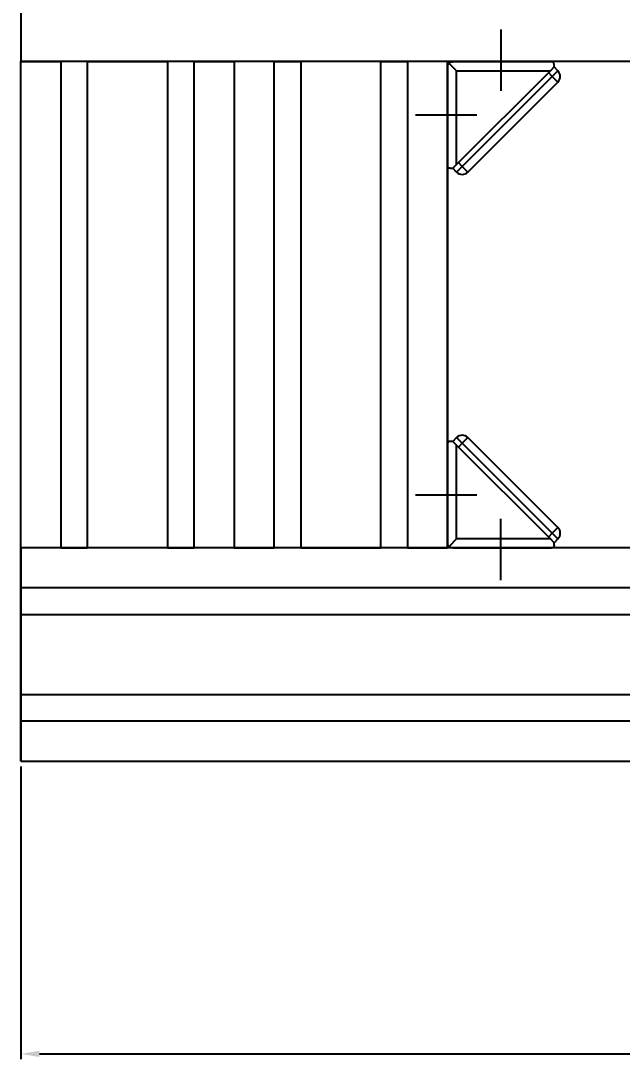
# Model space of a CAD drawing. Header units: millimetres. Extents: x 825 to 4294, y 1031 to 3282.
# Drawn here: x 1821.1 to 1933.8, y 1108.6 to 1303.3 of the extents above; entities that cross this region are included whole.
import ezdxf

# ---------------------------------------------------------------- set-up
doc = ezdxf.new("R2010")
doc.units = ezdxf.units.MM
doc.linetypes.add('CENTER', pattern=[50.8, 31.75, -6.35, 6.35, -6.35])
doc.linetypes.add('PHL_THICK', pattern=[0])
doc.layers.add('AM_5', color=3, linetype='Continuous', lineweight=25)
doc.layers.add('linie4fun', color=6, linetype='Continuous', lineweight=25)
doc.styles.get("Standard").update_dxf_attribs({"font": 'geniso.shx'})
doc.dimstyles.new('AM_ISO$0', dxfattribs={"dimtxt": 3.5, "dimasz": 3.5, "dimexe": 1, "dimexo": 1, "dimgap": 1.5, "dimtad": 1, "dimdsep": 46, "dimtxsty": 'Standard', "dimcen": 0, "dimclrd": 256, "dimclre": 256, "dimclrt": 2, "dimadec": 0, "dimazin": 2, "dimtp": 0.1, "dimtm": 0.1, "dimtfac": 0.71, "dimtdec": 3, "dimtmove": 0, "dimatfit": 3, "dimfxl": 1, "dimlwd": -1, "dimlwe": -1, "dimarcsym": 1})

# ---------------------------------------------------------------- blocks, each defined once
blk = doc.blocks.new('CCLAB_201911010481883_57')
at = {"color": 92, "linetype": 'CENTER'}
blk.add_line((-6, -10), (5.5, -10), dxfattribs=at)
blk = doc.blocks.new('CCLAB_201911010481883_59')
at = {"color": 92, "linetype": 'CENTER'}
blk.add_line((10, 6), (10, -5.5), dxfattribs=at)
blk = doc.blocks.new('*D76')
at = {"layer": 'AM_5', "linetype": 'ByBlock', "transparency": 16777216}
for p, q in [((1821.06, 1163.5), (1821.06, 1108.57)), ((2338.72, 1163.5), (2338.72, 1108.57)), ((1824.56, 1109.57), (2335.22, 1109.57))]:
    blk.add_line(p, q, dxfattribs=at)
at = {"layer": 'AM_5', "transparency": 16777216}
for points in [[(1824.56, 1110.16), (1824.56, 1108.99), (1821.06, 1109.57)], [(2335.22, 1110.16), (2335.22, 1108.99), (2338.72, 1109.57)]]:
    blk.add_solid(points, dxfattribs=at)
at = {"layer": 'DEFPOINTS', "color": 0, "transparency": 16777216}
for p in [(1821.06, 1164.5), (2338.72, 1164.5), (2338.72, 1109.57)]:
    blk.add_point(p, dxfattribs=at)
at = {"layer": 'AM_5', "color": 2, "transparency": 16777216, "insert": (2079.89, 1116.07), "char_height": 10, "attachment_point": 5}
blk.add_mtext('517.66', dxfattribs=at)

msp = doc.modelspace()

# ---------------------------------------------------------------- linework, layer by layer
at = {"layer": 'linie4fun'}
for p, q in [((1821.05934, 1314.90998), (1821.05934, 1295.67688)), ((2004.21594, 1295.67688), (1821.05934, 1295.67688)), ((1821.05934, 1204.49791), (1821.05934, 1295.67688)), ((1821.05934, 1295.67688), (1828.55934, 1295.67688)), ((1828.55934, 1295.67688), (1828.55934, 1204.49791)), ((1833.55934, 1204.49791), (1833.55934, 1295.67688)), ((1833.55934, 1295.67688), (1848.55934, 1295.67688)), ((1848.55934, 1295.67688), (1848.55934, 1204.49791)), ((1853.55934, 1204.49791), (1853.55934, 1295.67688)), ((1853.55934, 1295.67688), (1861.05934, 1295.67688)), ((1861.05934, 1295.67688), (1861.05934, 1204.49791)), ((1868.55934, 1204.49791), (1868.55934, 1295.67688)), ((1868.55934, 1295.67688), (1873.55934, 1295.67688)), ((1873.55934, 1295.67688), (1873.55934, 1204.49791)), ((1888.55934, 1204.49791), (1888.55934, 1295.67688)), ((1888.55934, 1295.67688), (1893.55934, 1295.67688)), ((1893.55934, 1295.67688), (1893.55934, 1204.49791)), ((1901.05934, 1204.49791), (1901.05934, 1295.67688)), ((1901.05934, 1295.67688), (1901.05934, 1204.49791)), ((1821.05934, 1164.49791), (1821.05934, 1267.25955)), ((1821.05934, 1204.49791), (1821.05934, 1164.49791)), ((2067.18787, 1204.49791), (1821.05934, 1204.49791)), ((1828.55934, 1204.49791), (1833.55934, 1204.49791)), ((1848.55934, 1204.49791), (1853.55934, 1204.49791)), ((1861.05934, 1204.49791), (1868.55934, 1204.49791)), ((1873.55934, 1204.49791), (1888.55934, 1204.49791)), ((1893.55934, 1204.49791), (1901.05934, 1204.49791)), ((2067.18787, 1196.99791), (1821.05934, 1196.99791)), ((1821.05934, 1196.99791), (1821.05934, 1191.99791)), ((1821.05934, 1191.99791), (2067.18787, 1191.99791)), ((1821.05934, 1176.99791), (2338.71594, 1176.99791)), ((2338.71594, 1171.99791), (1821.05934, 1171.99791)), ((1821.05934, 1164.49791), (2338.71594, 1164.49791))]:
    msp.add_line(p, q, dxfattribs=at)
at = {"layer": 'linie4fun', "linetype": 'PHL_THICK'}
for p, q in [((1901.16067, 1295.16208), (1901.20867, 1295.23864)), ((1901.20867, 1295.23864), (1901.26362, 1295.31123)), ((1901.26362, 1295.31123), (1901.32515, 1295.37894)), ((1901.32515, 1295.37894), (1901.39287, 1295.44047)), ((1902.73226, 1293.97184), (1901.32515, 1295.37894)), ((1901.39287, 1295.44047), (1901.46546, 1295.49542)), ((1901.46546, 1295.49542), (1901.54204, 1295.5433)), ((1901.54204, 1295.5433), (1901.62172, 1295.58367)), ((1901.62172, 1295.58367), (1901.70354, 1295.61619)), ((1901.70354, 1295.61619), (1901.7865, 1295.64117)), ((1901.7865, 1295.64117), (1901.8696, 1295.65831)), ((1901.8696, 1295.65831), (1901.95181, 1295.6685)), ((1901.95181, 1295.6685), (1902.03226, 1295.67184)), ((1902.03226, 1295.67184), (1920.53226, 1295.67184)), ((1920.5888, 1295.66853), (1920.53226, 1295.67184)), ((1920.64583, 1295.65852), (1920.5888, 1295.66853)), ((1920.70242, 1295.64199), (1920.64583, 1295.65852)), ((1920.7579, 1295.61781), (1920.70242, 1295.64199)), ((1920.81103, 1295.58691), (1920.7579, 1295.61781)), ((1920.86105, 1295.54852), (1920.81103, 1295.58691)), ((1920.90689, 1295.50297), (1920.86105, 1295.54852)), ((1920.94751, 1295.45036), (1920.90689, 1295.50297)), ((1920.98174, 1295.39084), (1920.94751, 1295.45036)), ((1921.00847, 1295.32454), (1920.98174, 1295.39084)), ((1921.02598, 1295.25154), (1921.00847, 1295.32454)), ((1921.03226, 1295.17184), (1921.02598, 1295.25154)), ((1901.03226, 1294.67184), (1901.03559, 1294.75228)), ((1901.03226, 1276.17184), (1901.03226, 1294.67184)), ((1901.03559, 1294.75228), (1901.04578, 1294.83449)), ((1901.04578, 1294.83449), (1901.06293, 1294.91759)), ((1901.06293, 1294.91759), (1901.08791, 1295.00055)), ((1901.08791, 1295.00055), (1901.12042, 1295.08238)), ((1901.12042, 1295.08238), (1901.16067, 1295.16208)), ((1902.73226, 1293.97184), (1920.33226, 1293.97184)), ((1902.73226, 1276.37184), (1920.33226, 1293.97184)), ((1902.73226, 1276.37184), (1902.73226, 1293.97184)), ((1903.80004, 1276.02541), (1921.73934, 1293.96471)), ((1920.67868, 1292.90405), (1919.97158, 1293.61115)), ((1920.33226, 1293.97184), (1921.03226, 1294.67184)), ((1921.73934, 1293.96471), (1921.03224, 1294.67182)), ((1921.03226, 1294.67184), (1921.03226, 1295.17184)), ((1904.86071, 1274.96475), (1921.73934, 1291.84339)), ((1921.73934, 1291.84339), (1920.67868, 1292.90405)), ((1901.03546, 1276.11533), (1901.03226, 1276.17184)), ((1901.04531, 1276.05834), (1901.03546, 1276.11533)), ((1901.0621, 1276.00168), (1901.04531, 1276.05834)), ((1901.08603, 1275.94627), (1901.0621, 1276.00168)), ((1901.11728, 1275.89304), (1901.08603, 1275.94627)), ((1901.15557, 1275.84304), (1901.11728, 1275.89304)), ((1901.20112, 1275.79719), (1901.15557, 1275.84304)), ((1901.25373, 1275.75658), (1901.20112, 1275.79719)), ((1901.31326, 1275.72235), (1901.25373, 1275.75658)), ((1901.37956, 1275.69562), (1901.31326, 1275.72235)), ((1902.03226, 1275.67184), (1902.73226, 1276.37184)), ((1902.73938, 1274.96475), (1903.80004, 1276.02541)), ((1903.80004, 1276.02541), (1903.09294, 1276.73252)), ((1904.86071, 1274.96475), (1903.80004, 1276.02541)), ((1901.45257, 1275.67823), (1901.37956, 1275.69562)), ((1901.53226, 1275.67184), (1901.45257, 1275.67823)), ((1901.53226, 1275.67184), (1902.03226, 1275.67184)), ((1902.73938, 1274.96475), (1902.03228, 1275.67186)), ((1902.75292, 1225.16044), (1902.04581, 1224.45333)), ((1920.69222, 1207.22114), (1902.75292, 1225.16044)), ((1904.87424, 1225.16044), (1903.81358, 1224.09978)), ((1921.75288, 1208.2818), (1904.87424, 1225.16044)), ((1901.04909, 1224.00989), (1901.04579, 1223.95335)), ((1901.04579, 1205.45335), (1901.04579, 1223.95335)), ((1901.0591, 1224.06693), (1901.04909, 1224.00989)), ((1901.07563, 1224.12351), (1901.0591, 1224.06693)), ((1901.09981, 1224.17899), (1901.07563, 1224.12351)), ((1901.13071, 1224.23212), (1901.09981, 1224.17899)), ((1901.1691, 1224.28214), (1901.13071, 1224.23212)), ((1901.21465, 1224.32798), (1901.1691, 1224.28214)), ((1901.26726, 1224.3686), (1901.21465, 1224.32798)), ((1901.32679, 1224.40284), (1901.26726, 1224.3686)), ((1901.39309, 1224.42956), (1901.32679, 1224.40284)), ((1901.46609, 1224.44707), (1901.39309, 1224.42956)), ((1901.54579, 1224.45335), (1901.46609, 1224.44707)), ((1902.04579, 1224.45335), (1901.54579, 1224.45335)), ((1902.74579, 1223.75335), (1902.04579, 1224.45335)), ((1902.74579, 1206.15335), (1902.74579, 1223.75335)), ((1920.34579, 1206.15335), (1902.74579, 1223.75335)), ((1903.81358, 1224.09978), (1903.10647, 1223.39267)), ((1921.75288, 1208.2818), (1920.69222, 1207.22114)), ((1902.74579, 1206.15335), (1901.33868, 1204.74624)), ((1920.34579, 1206.15335), (1902.74579, 1206.15335)), ((1920.69222, 1207.22114), (1919.98511, 1206.51403)), ((1921.04579, 1205.45335), (1920.34579, 1206.15335)), ((1921.75288, 1206.16048), (1920.69222, 1207.22114)), ((1921.75288, 1206.16048), (1921.04577, 1205.45337)), ((1901.04912, 1205.3729), (1901.04579, 1205.45335)), ((1901.05932, 1205.2907), (1901.04912, 1205.3729)), ((1901.07646, 1205.2076), (1901.05932, 1205.2907)), ((1901.10144, 1205.12463), (1901.07646, 1205.2076)), ((1901.13395, 1205.04281), (1901.10144, 1205.12463)), ((1901.17432, 1204.96314), (1901.13395, 1205.04281)), ((1901.2222, 1204.88655), (1901.17432, 1204.96314)), ((1901.27715, 1204.81396), (1901.2222, 1204.88655)), ((1901.33868, 1204.74624), (1901.27715, 1204.81396)), ((1901.4064, 1204.68471), (1901.33868, 1204.74624)), ((1901.47899, 1204.62976), (1901.4064, 1204.68471)), ((1901.55555, 1204.58176), (1901.47899, 1204.62976)), ((1901.63525, 1204.54151), (1901.55555, 1204.58176)), ((1901.71707, 1204.509), (1901.63525, 1204.54151)), ((1901.80004, 1204.48402), (1901.71707, 1204.509)), ((1901.88314, 1204.46688), (1901.80004, 1204.48402)), ((1901.96534, 1204.45668), (1901.88314, 1204.46688)), ((1902.04579, 1204.45335), (1901.96534, 1204.45668)), ((1920.54579, 1204.45335), (1902.04579, 1204.45335)), ((1920.60229, 1204.45655), (1920.54579, 1204.45335)), ((1920.65928, 1204.4664), (1920.60229, 1204.45655)), ((1920.71595, 1204.48319), (1920.65928, 1204.4664)), ((1920.77136, 1204.50712), (1920.71595, 1204.48319)), ((1920.82459, 1204.53837), (1920.77136, 1204.50712)), ((1920.87458, 1204.57666), (1920.82459, 1204.53837)), ((1920.92044, 1204.62222), (1920.87458, 1204.57666)), ((1920.96104, 1204.67482), (1920.92044, 1204.62222)), ((1920.99527, 1204.73435), (1920.96104, 1204.67482)), ((1921.022, 1204.80065), (1920.99527, 1204.73435)), ((1921.0394, 1204.87366), (1921.022, 1204.80065)), ((1921.04579, 1204.95335), (1921.0394, 1204.87366)), ((1921.04579, 1204.95335), (1921.04579, 1205.45335))]:
    msp.add_line(p, q, dxfattribs=at)
for centre, start, end in [((1920.67868, 1292.90405), 315.0000031, 44.9999942), ((1903.80004, 1276.02541), 225.0000058, 314.9999969), ((1903.81358, 1224.09978), 45.0000031, 134.9999942), ((1920.69221, 1207.22114), 315.0000058, 44.9999969)]:
    msp.add_arc(centre, 1.5, start, end, dxfattribs=at)

# ---------------------------------------------------------------- block references
for name in ['CCLAB_201911010481883_59', 'CCLAB_201911010481883_57']:
    msp.add_blockref(name, (1901.03226, 1295.67184))
at = {"rotation": 90}
for name in ['CCLAB_201911010481883_59', 'CCLAB_201911010481883_57']:
    msp.add_blockref(name, (1901.04579, 1204.45335), dxfattribs=at)

# ---------------------------------------------------------------- dimensions: what is measured, and where the dimension line sits
at = {"layer": 'AM_5'}
dim = msp.add_linear_dim(base=(2338.71594, 1109.5731), p1=(1821.05934, 1164.49791), p2=(2338.71594, 1164.49791), angle=0, dimstyle='AM_ISO$0', override={"dimtxt": 10}, dxfattribs=at)
dim.commit()
dim.dimension.update_dxf_attribs({"geometry": '*D76', "text_midpoint": (2079.88764, 1116.0731)})

doc.saveas('drawing.dxf')
